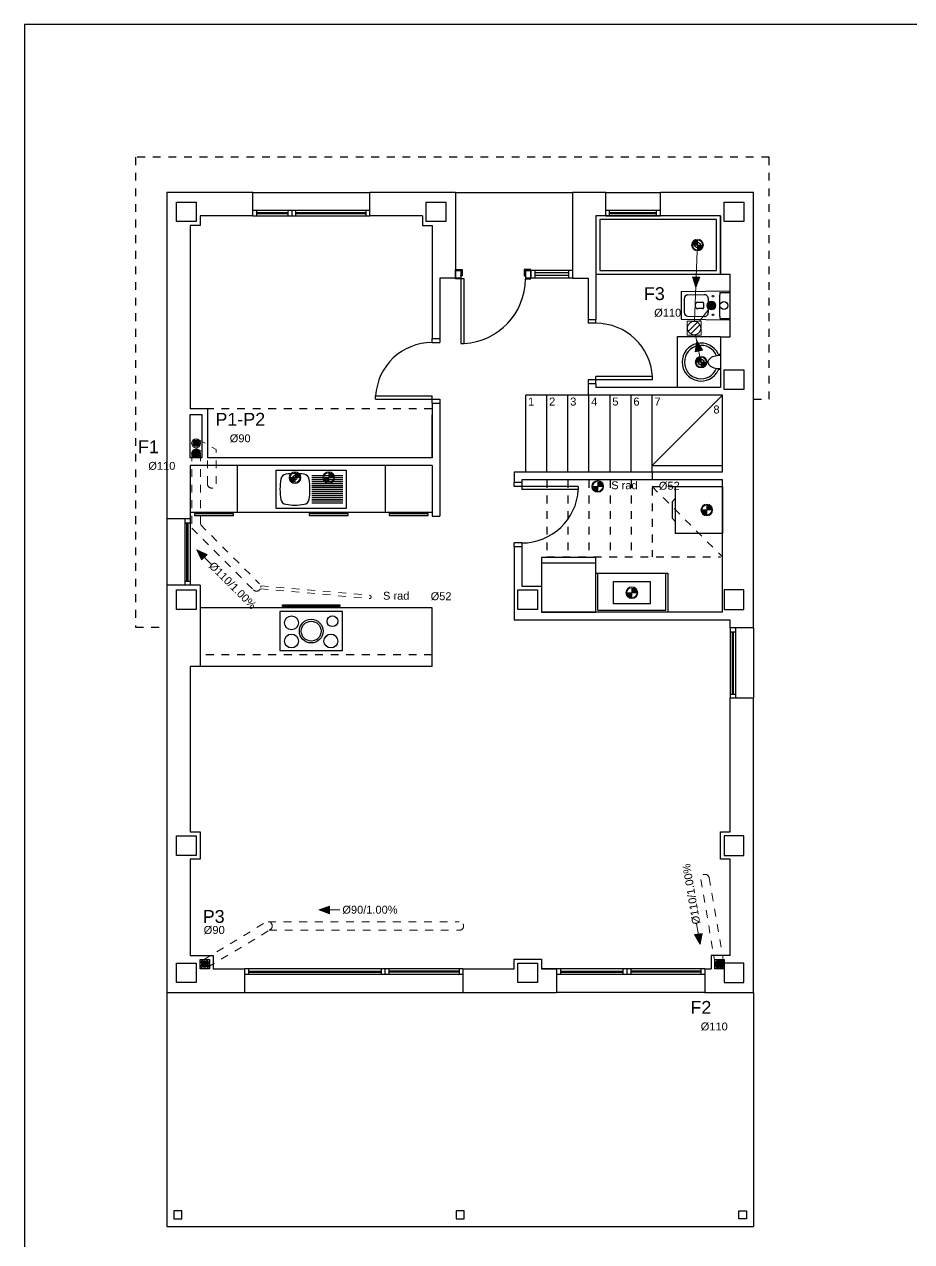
# Model space of a CAD drawing. Header units: millimetres. Extents: x 441156 to 441876, y 4514765 to 4515211.
# Drawn here: x 441294.27 to 441305.64, y 4514954.34 to 4514969.94 of the extents above; entities that cross this region are included whole.
import ezdxf
from ezdxf.enums import TextEntityAlignment as Align

# ---------------------------------------------------------------- set-up
doc = ezdxf.new("R2010")
doc.units = ezdxf.units.MM
for name, pattern in [('CONTINUA', [0]), ('RAYITAS', [0.375, 0.25, -0.125]), ('TRAZO_Y_PUNTO', [1, 0.5, -0.25, 0, -0.25])]:
    doc.linetypes.add(name, pattern=pattern)
doc.layers.add('01_cartela', color=6, linetype='Continuous', plot=False)
for name, color, linetype in [('01_FECALES', 170, 'Continuous'), ('01_mono BAJA', 2, 'Continuous'), ('01_proyección', 4, 'RAYITAS')]:
    doc.layers.add(name, color=color, linetype=linetype)
for name, color, linetype, lineweight in [('INGIN SANEAMIENTO BAJANTE FECALES', 10, 'Continuous', 5), ('INGIN SANEAMIENTO BAJANTE PLUVIALES', 170, 'Continuous', 5), ('INGIN SANEAMIENTO TEXTO ENTERRADO', 7, 'Continuous', 0)]:
    doc.layers.add(name, color=color, linetype=linetype, lineweight=lineweight)
doc.layers.add('INGIN SANEAMIENTO INTERIOR', color=7, linetype='Continuous', lineweight=20, true_color=0x046206)
doc.styles.add('Estilo1', font='swissel.ttf')
doc.styles.add('NIEVES2', font='sanss___.ttf')
doc.linetypes.add('FLE2', pattern='A,1e-05,[1,fle2.shx,S=1,R=0,X=0,Y=0],-1', length=1.00001)

# ---------------------------------------------------------------- blocks, each defined once
blk = doc.blocks.new('BAJANTE FECALES')
at = {"layer": 'INGIN SANEAMIENTO BAJANTE FECALES', "lineweight": 0}
h = blk.add_hatch(dxfattribs=at)
h.set_pattern_fill('GOST_WOOD', color=256, scale=0.005)
h.set_pattern_definition([(90, (0, 0), (0.03, -1.83697019872103e-18), [0.05, -0.01]), (90, (0.01, -0.01), (0.03, -1.83697019872103e-18), [0.03, -0.0075, 0.015, -0.0075]), (90, (0.02, -0.025), (0.03, -1.83697019872103e-18), [0.05, -0.01])])
edge = h.paths.add_edge_path(flags=17)
edge.add_arc((57.04891842296866, 39.96623199138203), 0.06875, 0, 360)
edge = h.paths.add_edge_path()
edge.add_arc((57.04891842296866, 39.96623199138203), 0.09175834584526897, 0, 360)
h = blk.add_hatch(color=256, dxfattribs=at)
h.dxf.hatch_style = 1
edge = h.paths.add_edge_path()
edge.add_arc((57.04891842296866, 39.96623199138203), 0.06875, 0, 360)
for radius in [0.09175834584526897, 0.06875]:
    blk.add_circle((57.04891842296866, 39.96623199138203), radius, dxfattribs=at)
blk = doc.blocks.new('BOTE_SIFONICO')
at = {"layer": 'INGIN SANEAMIENTO INTERIOR', "ltscale": 0.5}
for p, q in [((-0.06170431001964125, -0.03562499999999999), (0.035625, 0.06170431001964125)), ((-0.035625, -0.06170431001964125), (0.06170431001964125, 0.03562499999999999))]:
    blk.add_line(p, q, dxfattribs=at)
blk.add_lwpolyline([(-0.075, -0.075), (0.075, -0.075), (0.075, 0.075), (-0.075, 0.075), (-0.075, -0.075)], close=True, dxfattribs=at)
blk.add_circle((0, 0), 0.07125, dxfattribs=at)
blk = doc.blocks.new('SIFON')
at = {"layer": 'INGIN SANEAMIENTO INTERIOR', "linetype": 'Continuous', "lineweight": 0}
h = blk.add_hatch(color=256, dxfattribs=at)
h.dxf.hatch_style = 1
edge = h.paths.add_edge_path()
edge.add_line((1065.928115835765, 523.9564247994884), (1065.852163166888, 523.9564247994884))
edge.add_arc((1065.928115835765, 523.9564247994884), 0.075952668876198, 180, 270)
edge.add_line((1065.928115835765, 523.8804721306124), (1065.928115835765, 523.9564247994884))
edge = h.paths.add_edge_path()
edge.add_line((1065.928115835765, 524.0323774683645), (1065.928115835765, 523.9564247994884))
edge.add_line((1065.928115835765, 523.9564247994884), (1066.004068504641, 523.9564247994884))
edge.add_arc((1065.928115835765, 523.9564247994884), 0.075952668876198, 0, 90)
for points in [[(1065.928115835765, 524.0323774683645), (1065.928115835765, 523.8804721306124)], [(1065.852163166888, 523.9564247994884), (1066.004068504641, 523.9564247994884)]]:
    blk.add_lwpolyline(points, dxfattribs=at)
for radius in [0.08912163164669522, 0.075952668876117]:
    blk.add_circle((1065.928115835765, 523.9564247994884), radius, dxfattribs=at)
blk = doc.blocks.new('DLECHA SANEAMIENTO INTERIOR')
at = {"layer": 'INGIN SANEAMIENTO INTERIOR', "lineweight": 0}
h = blk.add_hatch(color=256, dxfattribs=at)
h.dxf.hatch_style = 1
h.paths.add_polyline_path([(1048.429354952934, 522.5426308792097), (1048.429354952934, 522.6582326702604), (1048.588406149478, 522.6004317747351)])
blk.add_lwpolyline([(1048.429354952934, 522.5426308792097), (1048.429354952934, 522.6582326702604), (1048.588406149478, 522.6004317747351), (1048.429354952934, 522.5426308792097)], dxfattribs=at)
blk = doc.blocks.new('B PLUVIALES')
at = {"layer": 'INGIN SANEAMIENTO BAJANTE PLUVIALES', "lineweight": 0}
h = blk.add_hatch(color=256, dxfattribs=at)
h.dxf.hatch_style = 1
edge = h.paths.add_edge_path()
edge.add_arc((57.04891842296866, 40.38623314566149), 0.06875, 0, 360)
for radius in [0.09175834584526897, 0.06875]:
    blk.add_circle((57.04891842296866, 40.38623314566149), radius, dxfattribs=at)
blk = doc.blocks.new('A$C05441830')
at = {"layer": '01_mono BAJA', "color": 254, "linetype": 'CONTINUA'}
for p, q in [((0.400336843857076, 13.24967797938734), (0.400336843857076, 9.06717714201659)), ((1.500336843950208, 13.24967797938734), (0.400336843857076, 13.24967797938734)), ((1.500336843833793, 12.94967797957361), (1.500336843892001, 13.2496943930164)), ((1.500336843892001, 13.2496943930164), (3.000336843892001, 13.2496943930164)), ((4.100336843868718, 13.24967797938734), (3.000336843892001, 13.2496943930164)), ((3.000336843892001, 12.94967797957361), (3.000336843892001, 13.24969439208508)), ((4.100336843868718, 13.24967797938734), (4.100336843868718, 12.14967797882855)), ((4.100336843868718, 13.24967797938734), (5.60033684381051, 13.24967797938734)), ((6.025336843973491, 13.24967797938734), (5.600336843868718, 13.24967797938734)), ((5.600336843868718, 13.24967797938734), (5.600336843868718, 12.14967797882855)), ((6.025336843915284, 12.94970886223018), (6.025336843915284, 13.24967797938734)), ((6.025336843915284, 13.24967797938734), (6.725336843868718, 13.24967797938734)), ((7.920336843875702, 13.24967797938734), (6.725336843868718, 13.24967797938734)), ((6.725336843868718, 12.94967798143625), (6.725336843868718, 13.24967797938734)), ((7.920336843992118, 7.669677982106805), (7.920336843875702, 13.24967797938734)), ((0.7753253331175074, 12.94967797864228), (0.7753253331175074, 12.87467798870057)), ((1.500336843950208, 12.94967797957361), (0.8253368873265572, 12.94967797864228)), ((0.8253368873265572, 12.94967797957361, 5.307373365866472e-07), (0.8253368873265572, 12.82467798050493, 5.307373365866472e-07)), ((1.500336843950208, 13.01967367623001, -1.021193249895909e-06), (3.000336843950208, 13.01967367623001, -1.021193249895909e-06)), ((1.500336843950208, 12.94967367593199, -1.021193249895909e-06), (3.000336843950208, 12.94967367593199, -1.021193249895909e-06)), ((1.550336843938567, 13.01967367623001), (1.550336843938567, 12.94967367593199)), ((1.550336843938567, 12.99166858196259), (1.95033684396185, 12.99166858196259, -1.0211932507976e-06)), ((1.550336843938567, 12.97766858153045), (1.95033684396185, 12.97766858153045, -1.0211932507976e-06)), ((1.95033684396185, 13.01967367623001, -1.021193249895909e-06), (1.95033684396185, 12.94967367593199, -1.021193249895909e-06)), ((2.000336843950208, 13.01967367623001, -1.021193249895909e-06), (2.000336843950208, 12.94967367593199, -1.021193249895909e-06)), ((2.050336843938567, 13.01967367623001, -1.021193249895909e-06), (2.050336843938567, 12.94967367593199, -1.021193249895909e-06)), ((2.050336843938567, 12.99166858196259, -1.0211932507976e-06), (2.950336843903642, 12.99166858196259, -1.0211932507976e-06)), ((2.050336843938567, 12.97766858153045, -1.0211932507976e-06), (2.950336843903642, 12.97766858153045, -1.0211932507976e-06)), ((2.950336843903642, 13.01967367623001, -1.021193249895909e-06), (2.950336843903642, 12.94967367593199, -1.021193249895909e-06)), ((3.67533684335649, 12.94967797864228), (3.000336843950208, 12.94967367593199, -1.021193249895909e-06)), ((3.67533684335649, 12.94967797957361, 5.307373365866472e-07), (3.67533684335649, 12.82467797957361, 5.307373365866472e-07)), ((5.900336843915284, 12.94970886223018), (5.900336843915284, 11.62192112486809)), ((6.025336844031699, 12.94967798143625), (5.900336843915284, 12.94967798143625)), ((6.025336844031699, 13.01967798080295), (6.725336844217964, 13.01967798080295)), ((6.025336844031699, 12.94967798143625), (6.725336844217964, 12.94967798143625)), ((6.075336843845434, 12.94965826813132), (6.075336843845434, 13.01965826842934)), ((6.075336843845434, 12.99169491138309), (6.675336843996774, 12.99169491138309)), ((6.075336843845434, 12.97769491095096), (6.675336843996774, 12.97769491095096)), ((6.675336843996774, 12.94967798143625), (6.675336843996774, 13.01967798080295)), ((7.495337028463837, 12.94967797957361), (6.725336843926925, 12.94967797957361)), ((7.495337028405629, 12.94967797864228, 2.753568301871564e-06), (7.495337028463837, 12.19967797957361, 2.753568301871564e-06)), ((0.7753253331175074, 12.87467798870057), (0.7003368438454345, 12.87467798870057)), ((0.7003368438454345, 12.82467797957361), (0.7003368439036421, 10.47468111664057)), ((0.8253368873265572, 12.82467798050493, 5.307373365866472e-07), (0.7003368439036421, 12.82467797957361, 5.307373365866472e-07)), ((3.67533684335649, 12.82467797957361, 5.307373365866472e-07), (3.800336843880359, 12.82467797957361, 5.307373365866472e-07)), ((3.800336843938567, 12.82467797957361), (3.800336843938567, 11.37522540707141)), ((4.170354458328802, 12.17967883776873), (4.170354827016126, 12.14967884030193)), ((4.185365565586835, 12.24968500807881), (4.18536630354356, 12.18967543169856)), ((4.980320087634027, 12.24967802874744), (4.980320825532544, 12.18968520872295)), ((4.995340097695589, 12.17968898359686), (4.995340466382913, 12.14968898613006)), ((5.60033684381051, 12.24970374349505), (5.065348809526768, 12.24969107657671)), ((5.065348809293937, 12.24968984629959), (5.065350039105397, 12.14968984667212)), ((5.115350039035548, 12.24969283305109), (5.115351268905215, 12.14969283342361)), ((5.550337246851996, 12.21684371680021), (5.11535044311313, 12.21683650277555)), ((5.550337668508291, 12.18255800288171), (5.115350864769425, 12.18255078885704)), ((5.550336842832621, 12.24969295877963), (5.550338072644081, 12.14969295822084)), ((7.495337028929498, 12.19967797957361), (7.620336843945552, 12.19967797957361)), ((7.620336843887344, 11.39967797882855), (7.620336843945552, 12.19967797957361)), ((3.900336843857076, 12.14965690113604), (3.900336843857076, 11.37522540707141)), ((4.100336843868718, 12.14965690113604), (3.900336843857076, 12.14965690113604)), ((4.110340465034824, 12.14967810083181), (4.170340465032496, 12.14967883937061)), ((5.60033684381051, 12.14970216620713), (5.065350039047189, 12.14969583321363)), ((5.600336843868718, 12.14967797882855), (5.800336843938567, 12.14967797882855)), ((5.800336843938567, 12.14967797882855), (5.800336843880359, 11.62192112393677)), ((7.030336843861733, 11.88603724073619), (7.030336843861733, 11.71331871766597)), ((7.079530497139785, 11.93603073898703), (7.28953049716074, 11.93925654515624)), ((7.340336843859404, 11.88926304783672), (7.340336843859404, 11.71009291056544)), ((7.493477365525905, 11.96571029257029), (7.620449732406996, 11.96775823365897)), ((7.270336843910627, 11.83967797923833), (7.210336843912955, 11.83967797923833)), ((7.270336843910627, 11.75967797916383), (7.210336843912955, 11.75967797916383)), ((7.280336843861733, 11.82967797946185), (7.280336843861733, 11.76967797894031)), ((5.800336843996774, 11.62192112486809), (5.800336843996774, 11.57192112505436)), ((5.800336843996774, 11.62192112486809), (5.900336843973491, 11.62192112486809)), ((5.900336843973491, 11.57192112505436), (5.800336843996774, 11.57192112505436)), ((5.900336843973491, 11.57192112505436), (5.900336843973491, 11.62192112486809)), ((7.079530497139785, 11.66332521941513), (7.28953049716074, 11.66009941324592)), ((7.493477365525905, 11.63364566583186), (7.620449732406996, 11.63159772474319)), ((6.945337029348593, 11.40074485633522, -2.753568304041954e-06), (7.495337029162329, 11.40074485633522, -2.753568304036946e-06)), ((6.945337028591894, 10.74967797845602), (6.945337029406801, 11.40074485633522)), ((7.495337028463837, 11.39967797975987, 2.753568301871564e-06), (7.495337028463837, 10.74967797845602, 2.753568301871564e-06)), ((7.495337029395159, 11.39967797975987), (7.620336843887344, 11.39967797975987)), ((3.800334601197392, 11.32522540725768), (3.800334601197392, 11.37522540707141)), ((3.800334601430222, 11.37522540707141), (3.900334601406939, 11.37522540707141)), ((3.800334601197392, 11.32522540725768), (3.900334601174109, 11.32522540725768)), ((3.900334601174109, 11.37522540707141), (3.900334601174109, 11.32522540725768)), ((7.338565550220665, 11.05955797992647, 2.753568301871564e-06), (7.338422097440343, 11.08979797922075, 2.753568301871564e-06)), ((7.49295129312668, 11.17136105522513, 2.753568301871564e-06), (7.478477439086419, 11.17062097974122, 2.753568301871564e-06)), ((7.495337028463837, 11.16867940686643, 2.753568301871564e-06), (7.495337028463837, 10.98067655228078, 2.753568301871564e-06)), ((7.49295129312668, 10.97799490392208, 2.753568301871564e-06), (7.478477439086419, 10.978734979406, 2.753568301871564e-06)), ((6.624152202683035, 10.84692112449557), (5.800336843996774, 10.84692112449557)), ((5.800336843996774, 10.84692112449557), (5.800336843996774, 10.79692112468183)), ((5.800336843938567, 10.79692112468183), (5.800336843938567, 10.64967797882855)), ((5.900336843973491, 10.79692112468183), (5.800336843938567, 10.79692112468183)), ((5.900336843973491, 10.79692112468183), (5.900336843973491, 10.88834969606251)), ((6.624152202683035, 10.88834969606251), (5.900336843973491, 10.88834969606251)), ((5.900336843915284, 10.79692112468183), (5.900336843915284, 10.74967797938734)), ((6.624152202683035, 10.84692112449557), (6.624152202683035, 10.88834969606251)), ((3.07651924242964, 10.60022540669888), (3.07651924242964, 10.64165397826582)), ((3.07651924242964, 10.64165397826582), (3.800334601139184, 10.64165397826582)), ((3.800334601139184, 10.55022540688515), (3.800334601139184, 10.64165397826582)), ((5.000336843892001, 9.664677980355918), (5.000336843892001, 10.64967797882855)), ((5.200336843903642, 10.64967797882855), (5.000336843892001, 10.64967797882855)), ((5.800336843938567, 10.64967797882855), (5.075336843903642, 10.64967797882855)), ((5.270336843910627, 9.664677980355918), (5.270336843910627, 10.64967797882855)), ((5.540336843929254, 9.664677980355918), (5.540336843929254, 10.64967797882855)), ((7.520336843910627, 10.64967797882855), (5.800336843938567, 10.64967797882855)), ((5.810336844006088, 9.664677980355918), (5.81033684394788, 10.64967797882855)), ((7.495337028405629, 10.74967797845602), (5.900336843915284, 10.74967797938734)), ((6.080336843908299, 9.664677980355918), (6.080336843908299, 10.64967797882855)), ((6.350336843926925, 9.664677980355918), (6.350336843926925, 10.64967797882855)), ((6.620336844003759, 9.664677980355918), (6.620336843945552, 10.64967797882855)), ((6.620336843945552, 9.749677979387343), (7.520336843910627, 10.64967797882855)), ((7.520336843968835, 9.664677980355918), (7.520336843910627, 10.64967797882855)), ((0.9203368438174948, 10.47467797901481), (0.7003346185665578, 10.47468111664057)), ((0.9203368438174948, 10.47468111664057), (0.9203368438757025, 9.849677979014814)), ((3.07651924242964, 10.60022540669888), (3.900334601115901, 10.60022540669888)), ((3.800334601372015, 10.55022540781647), (3.900334601348732, 10.55022540781647)), ((3.800336843938567, 10.55022540781647), (3.800336843880359, 9.849677979014814)), ((3.900334601115901, 10.60022540669888), (3.900334601115901, 10.55022540688515)), ((3.900336843857076, 10.55022540688515), (3.900336843857076, 9.099677979014814)), ((3.800336843880359, 9.849677979014814), (3.800336843880359, 10.39967797975987)), ((3.800336843880359, 9.849677979014814), (0.9203368438174948, 9.849677979014814)), ((3.800334618543275, 9.849677979014814), (0.9203368438757025, 9.849677979014814)), ((3.800336843880359, 9.749677979387343), (0.7003346185665578, 9.74967797845602)), ((0.7003346186247654, 9.74967797845602), (0.7003346186829731, 9.06717714201659)), ((1.300334619067144, 9.749677980318666), (1.300334619125351, 9.149677979759872)), ((1.800335731182713, 9.200118783861399), (1.800335731182713, 9.690118784084916)), ((1.800335731182713, 9.690118784084916), (2.700335731147788, 9.690118784084916)), ((2.700335731147788, 9.690118784084916), (2.700335731147788, 9.200118783861399)), ((3.200336843321566, 9.749677980318666), (3.200336843263358, 9.149677979759872)), ((3.800336843880359, 9.749677979387343), (3.800336843880359, 9.099677979014814)), ((6.620336844003759, 9.749677979387343), (7.520336843968835, 9.749677979387343)), ((2.25933573115617, 9.620118783786893), (2.655335731164087, 9.620118783786893)), ((2.25933573115617, 9.595118784345686), (2.655335731164087, 9.595118784345686)), ((2.25933573115617, 9.570118783973157), (2.655335731164087, 9.570118783973157)), ((2.25933573115617, 9.545118784531951), (2.655335731164087, 9.545118784531951)), ((2.25933573115617, 9.520118784159422), (2.655335731164087, 9.520118784159422)), ((7.520336843968835, 9.664677980355918), (4.850336843926925, 9.664677980355918)), ((4.850336843926925, 9.664677980355918), (4.850336843926925, 9.532133172266185)), ((4.850336843926925, 9.48213317245245), (4.850336843926925, 9.532133172266185)), ((4.950336843903642, 9.532133172266185), (4.850336843926925, 9.532133172266185)), ((7.520336843968835, 9.564677979797125), (4.950336843903642, 9.564677979797125)), ((4.950336843903642, 9.564677979797125), (4.950336843903642, 9.532133172266185)), ((4.950336843903642, 9.532133172266185), (4.950336843903642, 9.44070460088551)), ((7.520336843910627, 7.869677980430424), (7.520336843852419, 9.564677978865802)), ((2.25933573115617, 9.495118783786893), (2.655335731164087, 9.495118783786893)), ((2.25933573115617, 9.470118784345686), (2.655335731164087, 9.470118784345686)), ((2.25933573115617, 9.445118783973157), (2.655335731164087, 9.445118783973157)), ((2.25933573115617, 9.420118784531951), (2.655335731164087, 9.420118784531951)), ((2.25933573115617, 9.395118784159422), (2.655335731164087, 9.395118784159422)), ((2.25933573115617, 9.370118783786893), (2.655335731164087, 9.370118783786893)), ((5.674152202613186, 9.48213317245245), (4.850336843926925, 9.48213317245245)), ((5.674152202613186, 9.44070460088551), (4.950336843903642, 9.44070460088551)), ((5.674152202613186, 9.48213317245245), (5.674152202613186, 9.44070460088551)), ((2.25933573115617, 9.345118784345686), (2.655335731164087, 9.345118784345686)), ((2.25933573115617, 9.320118783973157), (2.655335731164087, 9.320118783973157)), ((2.25933573115617, 9.295118784531951), (2.655335731164087, 9.295118784531951)), ((2.25933573115617, 9.270118784159422), (2.655335731164087, 9.270118784159422)), ((0.7003346186247654, 9.06717714201659, 5.307373365237567e-07), (0.4003368439152837, 9.06717714201659, 5.307373365237567e-07)), ((0.400336843857076, 9.06717714201659), (0.400336843857076, 8.217177142389119)), ((0.6303346183267422, 9.06717714201659), (0.6303529397700913, 8.217177142389119)), ((3.800336843880359, 9.149677979759872), (0.7003346186829731, 9.149677979759872)), ((0.7003346186247654, 9.06717714201659), (0.7003529400681145, 8.217177142389119)), ((2.700335731147788, 9.200118783861399), (1.800335731182713, 9.200118783861399)), ((3.800336843880359, 9.099677979014814), (3.900336843857076, 9.099677979014814)), ((0.6303360153688118, 9.01718032732606), (0.7003360147355124, 9.01718032732606)), ((0.6583203735644929, 8.267173957079649), (0.6583529449999332, 9.01718032732606)), ((0.6723203739966266, 8.267173957079649), (0.6723529454320669, 9.01718032732606)), ((4.850336843926925, 8.70713317207992), (4.850336843926925, 8.757133171893656)), ((4.950336843903642, 8.757133171893656), (4.850336843926925, 8.757133171893656)), ((4.950336843903642, 8.757133171893656), (4.950336843903642, 8.70713317207992)), ((4.850336843926925, 8.70713317207992), (4.850336843926925, 7.769677980802953)), ((4.950336843903642, 8.70713317207992), (4.850336843926925, 8.70713317207992)), ((4.950336843903642, 8.70713317207992), (4.950336843903642, 8.204677142202854)), ((5.900336842169054, 8.499676328152418), (5.200336842914112, 8.499676328152418)), ((0.6303034439333715, 8.267173957079649), (0.7003034433000721, 8.267173957079649)), ((5.925175329088233, 7.894677979871631), (5.925175329088233, 8.369677979499102)), ((6.795336862793192, 7.894677980802953), (6.7953368628514, 8.369677980430424)), ((0.4003368437988684, 8.217177142389119), (0.400336843857076, 2.999677979387343)), ((0.8253368439036421, 8.217177142389119, 5.307373365237567e-07), (0.400336843857076, 8.217177142389119, 5.307373365237567e-07)), ((0.8253368439036421, 8.217177142389119, 5.307373365237567e-07), (0.8253368438454345, 7.174677141942084, 5.307373365237567e-07)), ((4.950336843903642, 8.204677142202854), (5.200336843903642, 8.204677142202854)), ((5.200336843903642, 8.204677142202854), (5.200336843903642, 7.869677980430424)), ((3.800336843880359, 7.924677141942084), (0.8253368439036421, 7.924677141942084)), ((3.800336843880359, 7.174677141942084), (3.800336843880359, 7.924677141942084)), ((7.520336843910627, 7.869677980430424), (5.200336843903642, 7.869677980430424)), ((5.925175329088233, 7.894677979871631), (6.795336862793192, 7.894677980802953)), ((7.620336843945552, 7.769677980802953), (4.850336843926925, 7.769677980802953)), ((7.920336843759287, 7.669677981175482, -2.222830971732036e-06), (7.620318525878247, 7.669677981175482, -2.222830971732036e-06)), ((7.620318525878247, 7.669677981175482, -2.222830971732036e-06), (7.620318525878247, 6.769677980802953, -2.222830971732036e-06)), ((7.620336844003759, 7.669677981175482), (7.620336843945552, 7.769677979871631)), ((7.69031852617627, 7.669677981175482, -2.222830971732036e-06), (7.69031852617627, 6.769677980802953, -2.222830971732036e-06)), ((7.920336843759287, 7.669677981175482, -2.222830971732036e-06), (7.920336843759287, 6.769677980802953, -2.222830971732036e-06)), ((7.620317887340207, 7.619682592339814, -2.222830971732036e-06), (7.6903178866487, 7.619681166484952, -2.222830971732036e-06)), ((7.648314459307585, 6.819675650447607, -2.222830972633726e-06), (7.648334816971328, 7.619682021439075, -2.222830972633727e-06)), ((7.662314459739719, 6.819675365462899, -2.222830972633726e-06), (7.662334817345254, 7.619681736454368, -2.222830972633727e-06)), ((0.7003368438454345, 7.174677142873406), (0.7003368438454345, 5.054677980020642)), ((0.8253368439036421, 7.174677141942084), (0.7003368438454345, 7.174677141942084)), ((3.800336843880359, 7.174677141942084), (0.8253368438454345, 7.174677141942084)), ((7.620297529676463, 6.819676220417023, -2.222830971732035e-06), (7.690297529043164, 6.819674795493484, -2.222830971732035e-06)), ((7.92033684393391, 6.769677980802953, -2.222830971732036e-06), (7.620318525878247, 6.769677980802953, -2.222830971732036e-06)), ((7.620336843770929, 5.054677980951965), (7.620336843770929, 6.769677982665598, -2.222830973508394e-06)), ((7.92033684393391, 2.999677979387343), (7.92033684393391, 6.769677980802953)), ((7.495337071944959, 4.704677981324494, -2.158720566690815e-05), (7.495337071944959, 5.054677981883287, -2.158720566690815e-05)), ((7.495337071944959, 5.054677981883287, -2.158720566690815e-05), (7.620337208441924, 5.054677981883287, -2.158720566690815e-05)), ((0.7003368438454345, 4.704677980393171), (0.7003368438454345, 3.469677979126573)), ((7.620337208441924, 4.704677981324494, -2.158720566690815e-05), (7.495337071944959, 4.704677981324494, -2.158720566690815e-05)), ((7.620336843770929, 3.46967797819525), (7.620336843770929, 4.704677981324494)), ((0.7003368439618498, 3.469677979126573), (0.995306282187812, 3.469677979126573)), ((0.995306282187812, 3.469677979126573), (0.9953062822460197, 3.299677979201078)), ((7.620336843887344, 3.469677979126573), (7.375336707453243, 3.469677979126573)), ((7.375336707453243, 3.469677979126573), (7.375336707627866, 3.299677980132401, 1.070104252505718e-07)), ((0.9953062822460197, 3.299677979201078), (1.39549861557316, 3.299677979201078)), ((1.395498615514953, 3.299677981995046), (1.395498615514953, 2.999677982181311)), ((4.195498615677934, 3.299598849378526, 1.438546984373727e-06), (1.395498615398537, 3.299644652754068)), ((1.445498615445103, 3.299681796692312), (1.445498615445103, 3.229681796394289)), ((3.145501801220234, 3.299638414755464, 1.438546978156478e-06), (3.145501801220234, 3.229638415388763, 1.438546978156478e-06)), ((3.195498615794349, 3.299638414755464, 1.438546978156478e-06), (3.195498615794349, 3.229638415388763, 1.438546978156478e-06)), ((3.245498615782708, 3.299638414755464, 1.438546978156478e-06), (3.245498615782708, 3.229638415388763, 1.438546978156478e-06)), ((4.145128550881054, 3.299681796692312, 1.438546980692533e-06), (4.145128550881054, 3.229681796394289, 1.438546980692533e-06)), ((4.195498615852557, 3.299598848447204, 3.129462420328761e-06), (4.850336405856069, 3.299598849378526, 1.734793290241672e-06)), ((4.195498615736142, 3.299598849378526, 1.438546981012136e-06), (4.195498615852557, 2.999677982181311, 1.438546981012136e-06)), ((5.395498177735135, 3.299677981995046, 1.438546977712389e-06), (5.200336405832786, 3.299677981995046, 1.734793290241672e-06)), ((5.20033684396185, 3.299677979201078), (5.395498615747783, 3.299677978269756)), ((7.295498615771066, 3.299641339108348, 1.438546977268299e-06), (5.395498615747783, 3.299677981995046, 1.438546977268299e-06)), ((5.395498615747783, 3.299677982926369, 1.438546977268299e-06), (5.395498615747783, 2.999711310490966, 1.438546977268299e-06)), ((5.445498177781701, 3.299677981995046, 1.438546977712389e-06), (5.445498177781701, 3.229677981697023, 1.438546977712389e-06)), ((6.245501801196951, 3.299673672765493, 1.438546977268299e-06), (6.245501801196951, 3.229673673398793, 1.438546977268299e-06)), ((6.295498615771066, 3.299673672765493, 1.438546977268299e-06), (6.295498615771066, 3.229673673398793, 1.438546977268299e-06)), ((6.345498615759425, 3.299673672765493, 1.438546977268299e-06), (6.345498615759425, 3.229673673398793, 1.438546977268299e-06)), ((7.2454986157245, 3.299714107066393, 1.438546977268299e-06), (7.2454986157245, 3.22971410676837, 1.438546977268299e-06)), ((7.295498615771066, 3.299711311236024, 1.438546977268299e-06), (7.295498615712859, 2.999677982181311, 1.438546977268299e-06)), ((7.295498615712859, 3.299677979201078), (7.375336707627866, 3.299677980132401)), ((4.195498615677934, 3.229677981697023, 1.438546984373727e-06), (1.395498615398537, 3.229632178321481)), ((1.445498615445103, 3.27164438937325, 1.43854698723803e-06), (3.145498615805991, 3.27164438739419, 1.438546977254787e-06)), ((1.445498615445103, 3.257644388941117, 1.43854698723803e-06), (3.145498615805991, 3.257644386962056, 1.438546977254787e-06)), ((4.145128550881054, 3.27164438739419, 1.438546979790843e-06), (3.245498615782708, 3.27164438739419, 1.438546977254787e-06)), ((4.145128550881054, 3.257644386962056, 1.438546979790843e-06), (3.245498615782708, 3.257644386962056, 1.438546977254787e-06)), ((7.295498615771066, 3.229702149517834, 1.438546977268299e-06), (5.395498615747783, 3.229665506631136, 1.438546977268299e-06)), ((5.445498177781701, 3.271640573628247, 1.438546976810698e-06), (6.245501801196951, 3.27167964540422, 1.438546976366609e-06)), ((5.445498177781701, 3.257640573196113, 1.438546976810698e-06), (6.245501801196951, 3.257679644972086, 1.438546976366609e-06)), ((7.2454986157245, 3.271676698699594, 1.438546976366609e-06), (6.345495430345181, 3.27167964540422, 1.438546976366609e-06)), ((7.2454986157245, 3.25767669826746, 1.438546976366609e-06), (6.345495430345181, 3.257679644972086, 1.438546976366609e-06)), ((0.400336843857076, 2.999677979387343), (1.395498615514953, 2.999677979387343)), ((0.4003517775563523, 2.99967797845602), (0.4003517775563523, -0.0003220196813344955)), ((1.395498615398537, 2.999677982181311), (4.195498615677934, 2.999677982181311, 1.438546984373727e-06)), ((4.195498615736142, 2.999677982181311, 3.092413362332912e-06), (5.395498615747783, 2.999677982181311, 1.438546977268299e-06)), ((7.295498615771066, 2.999677982181311, 1.438546977268299e-06), (5.395498615747783, 2.999677982181311, 1.438546977268299e-06)), ((7.295498615654651, 2.999677979387343), (7.92033684393391, 2.999677979387343)), ((7.92033684393391, 2.999677979387343), (7.92033684393391, -0.0003220206126570702)), ((0.4003517775563523, -0.0003220196813344955, 1.150850689770143e-06), (7.92033684393391, -0.0003220206126570702))]:
    blk.add_line(p, q, dxfattribs=at)
for points in [[(0.775336843857076, 12.87467797938734), (0.525336843857076, 12.87467797938734), (0.525336843857076, 13.12467797938734), (0.775336843857076, 13.12467797938734), (0.775336843857076, 12.87467797938734)], [(3.975336843344849, 12.87467797938734), (3.725336843344849, 12.87467797938734), (3.725336843344849, 13.12467797938734), (3.975336843344849, 13.12467797938734), (3.975336843344849, 12.87467797938734)], [(7.545337028452195, 13.12467797938734), (7.795337028452195, 13.12467797938734), (7.795337028452195, 12.87467797938734), (7.545337028452195, 12.87467797938734), (7.545337028452195, 13.12467797938734)], [(7.495337064785417, 12.19965500105172), (7.495337028463837, 12.94967797957361), (5.900336843915284, 12.94970886223018), (5.900336843915284, 12.19968588277698)], [(7.445337062177714, 12.24965500086546), (7.445337031444069, 12.89967797975987), (5.950336843729019, 12.89970886241645), (5.950336843729019, 12.24968588259071)], [(4.185365442710463, 12.25966825149953), (4.185365565586835, 12.24968500807881), (4.10033684381051, 12.24968396220356), (4.100336720934138, 12.25966720562428)], [(4.170340465032496, 12.14967883937061), (4.100338073447347, 12.14967797789723), (4.10033684381051, 12.24968396220356), (4.170339235337451, 12.24968482367694)], [(4.185356728616171, 12.18967543262988), (4.185356851608958, 12.1796790221706), (4.170354458328802, 12.17967883776873), (4.170354335277807, 12.18967524822801)], [(4.980319964699447, 12.25967802852392), (4.980320087517612, 12.24969478417188), (5.06534880946856, 12.24969583004713), (5.065348686592188, 12.25967907439917)], [(4.980337581422646, 12.18968520965427), (4.980337704415433, 12.17968879919499), (4.995340097695589, 12.17968898359686), (4.995339974761009, 12.18968539405614)], [(4.170347646111622, 12.14967883937061), (4.17034776910441, 12.13969559501857), (4.100345377170015, 12.13969473354518), (4.100345254177228, 12.14967797882855)], [(4.17034776910441, 12.1396788386628), (4.17035791586386, 11.31467883754522), (4.210181978414766, 11.31467932742089), (4.210171831655316, 12.13967932853848)], [(4.995347647520248, 12.14968898519874), (4.995347770513035, 12.13970574084669), (5.065350162098184, 12.13970660138875), (5.065350039105397, 12.14968984667212)], [(7.545336659241002, 10.97467797901481), (7.795336659241002, 10.97467797901481), (7.795336659241002, 10.72467797901481), (7.545336659241002, 10.72467797901481), (7.545336659241002, 10.97467797901481)], [(0.7003368438454345, 10.40468111634254), (0.8503368438687176, 10.40468111634254), (0.8503368438687176, 9.849677979014814), (0.7003368438454345, 9.849677979014814)], [(2.224714948853943, 9.129688966087997), (2.224714948853943, 9.10968469362706), (2.724708948342595, 9.10968469362706), (2.724708948342595, 9.129688966087997)], [(3.250339843798429, 9.129688966087997), (3.250339843798429, 9.10968469362706), (3.750333843287081, 9.10968469362706), (3.750333843287081, 9.129688966087997)], [(5.200336842914112, 8.569676327519119), (5.200336843845434, 7.869676327332854), (5.900336843100376, 7.869676328264177), (5.900336842169054, 8.569676328450441)], [(5.900175329123158, 8.369677979499102), (6.820337691053282, 8.369677980430424), (6.820337691053282, 7.869677980430424), (5.900175329123158, 7.869677980430424)], [(0.7753368439152837, 7.904677141457796), (0.5253368439152837, 7.904677141457796), (0.5253368439152837, 8.154677141457796), (0.7753368439152837, 8.154677141457796), (0.7753368439152837, 7.904677141457796)], [(5.150336843857076, 7.904677142389119), (4.900336843857076, 7.904677142389119), (4.900336843857076, 8.154677142389119), (5.150336843857076, 8.154677142389119), (5.150336843857076, 7.904677142389119)], [(7.545336659241002, 7.904677981510758), (7.795336659241002, 7.904677981510758), (7.795336659241002, 8.154677981510758), (7.545336659241002, 8.154677981510758), (7.545336659241002, 7.904677981510758)], [(2.617695444438141, 7.94462760630995), (1.882845237094443, 7.94462760630995), (1.882845237094443, 7.964578070677817), (2.617695444438141, 7.964578070677817)], [(1.850335732335225, 7.377402495592833), (2.6503357301699, 7.377461073920131), (2.650299118948169, 7.877461072057486), (1.850299121113494, 7.877402493730187)], [(0.775336843857076, 4.754677980206907), (0.525336843857076, 4.754677980206907), (0.525336843857076, 5.004677980206907), (0.775336843857076, 5.004677980206907), (0.775336843857076, 4.754677980206907)], [(7.545337028452195, 4.754677980206907), (7.795337028452195, 4.754677980206907), (7.795337028452195, 5.004677980206907), (7.545337028452195, 5.004677980206907), (7.545337028452195, 4.754677980206907)], [(0.775336843857076, 3.124677979387343), (0.525336843857076, 3.124677979387343), (0.525336843857076, 3.374677979387343), (0.775336843857076, 3.374677979387343), (0.775336843857076, 3.124677979387343)], [(0.8253062822041102, 3.419677979312837), (0.9453062821994536, 3.419677979312837), (0.9453062821994536, 3.299677979201078), (0.8253062822041102, 3.299677979201078)], [(5.150336843915284, 3.124677982181311), (4.900336843915284, 3.124677982181311), (4.900336843915284, 3.374677982181311), (5.150336843915284, 3.374677982181311), (5.150336843915284, 3.124677982181311)], [(7.425336707441602, 3.419677979312837), (7.545336707436945, 3.419677979312837), (7.545336707436945, 3.299677979201078), (7.425336707441602, 3.299677979201078)], [(7.545337028452195, 3.124677979387343), (7.795337028452195, 3.124677979387343), (7.795337028452195, 3.374677979387343), (7.545337028452195, 3.374677979387343), (7.545337028452195, 3.124677979387343)], [(7.730336822394747, 0.1996779795736074), (7.830336822953541, 0.1996779795736074), (7.830336822953541, 0.0996779790148139), (7.730336822394747, 0.0996779790148139)]]:
    blk.add_lwpolyline(points, close=True, dxfattribs=at)
for points in [[(4.995346417883411, 12.24969496950507), (4.995347647520248, 12.14968898519874)], [(5.065350039105397, 12.14968984667212), (5.06534880946856, 12.24969583004713)], [(4.850336843926925, 3.299598849378526), (4.850336843926925, 3.424677981995046), (5.200336843903642, 3.424677981995046), (5.20033684396185, 3.299677981995046)]]:
    blk.add_lwpolyline(points, dxfattribs=at)
at = {"layer": '01_mono BAJA', "color": 254, "linetype": 'CONTINUA', "flags": 128}
blk.add_lwpolyline([(7.620336843887344, 11.98067797906697, 0.4142135623731034), (7.616336843871977, 11.9846779787913), (7.615336843882687, 11.9846779787913), (6.994637111551128, 11.97466669324785, 0.4363960603840437), (6.990336843882687, 11.97067797929049), (6.990336843882687, 11.62867797911167, 0.4363960603840437), (6.994637111551128, 11.6246892651543), (7.615336843882687, 11.61467797961086), (7.616336843871977, 11.61467797961086, 0.4142135623730953), (7.620336843887344, 11.61867797933519)], format="xyb", close=True, dxfattribs=at)
at = {"layer": '01_mono BAJA', "color": 254, "linetype": 'CONTINUA'}
for points, elevation in [([(6.920336474431679, 9.479677978903055), (7.520336474408396, 9.479677978903055), (7.520336474408396, 8.879677979275584), (6.920336474431679, 8.879677979275584)], -1.193164606529155e-06), ([(0.7530024414299987, 9.129673707298934), (0.7530024414299987, 9.109669434837997), (1.25299644091865, 9.109669434837997), (1.25299644091865, 9.129673707298934)], -1.009290861065e-10), ([(6.124116672959644, 8.262793118134141), (6.596397034474649, 8.262793118134141), (6.596397034474649, 7.976566144265234), (6.124116672959644, 7.976566144265234)], -2.452279563924261e-07), ([(0.590355706284754, 0.1996779814362526), (0.4903557057841681, 0.1996779814362526), (0.4903557057841681, 0.09967798087745905), (0.590355706284754, 0.09967798087745905)], 1.140445992750146e-06), ([(4.210344311199151, 0.1996779814362526), (4.110344310698565, 0.1996779814362526), (4.110344310698565, 0.09967798087745905), (4.210344311199151, 0.09967798087745905)], 5.754253458167824e-07)]:
    blk.add_lwpolyline(points, close=True, dxfattribs=dict(at, elevation=elevation))
for points, elevation in [([(6.920336395676713, 9.02967797871679), (6.880336395697668, 9.069677978754044), (6.880336395755876, 9.289677978493273), (6.920336395793129, 9.329677978530526)], -1.193164606529155e-06), ([(0.7003215760923922, 5.054677980020642), (0.8253368438454345, 5.054677980020642), (0.8253368438454345, 4.704677980393171), (0.7003368439618498, 4.704677980393171)], 5.307373365866472e-07)]:
    blk.add_lwpolyline(points, dxfattribs=dict(at, elevation=elevation))
for centre, radius in [((7.201694917341229, 12.574666489847), 0.035), ((7.400336843915284, 11.91967797931284), 0.01), ((7.540336843871046, 11.79967797920108), 0.051), ((7.400336843915284, 11.67987797874957), 0.01), ((7.247837028466165, 11.07467797957361, 2.753568301871564e-06), 0.03600000000000007), ((2.042335731151979, 9.594495215453207), 0.0275), ((1.997532245062757, 7.734465964138508), 0.08904847114415482), ((2.522868318483233, 7.754287268035114), 0.06926563296337918), ((2.250317425641697, 7.627431783825159), 0.1518055620857002), ((2.250317425641697, 7.627431783825159), 0.1268055620857002), ((1.997549370920751, 7.500577747821808), 0.08904847114415482), ((2.503104054776486, 7.500614766031504), 0.08904847114415482)]:
    blk.add_circle(centre, radius, dxfattribs=at)
for centre, radius, start, end in [((4.168559589190409, 12.14041946921498), 0.8267884893585035, 272.8856179366377, 359.9505391789831), ((7.080336843908299, 11.88603724073619), 0.05, 90.92404535309542, 180), ((7.290336843871046, 11.88926304783672), 0.05, 0, 90.92404535309542), ((10.46455632604193, 11.79967797920108), 2.982219482130089, 176.9359311850055, 183.0640688149945), ((7.493590254103765, 11.9587112031877), 0.007, 90.92404535309542, 176.9359311850055), ((7.080336843908299, 11.71331871766597), 0.05, 180, 269.0759546469046), ((7.210336843912955, 11.79967797920108), 0.04, 90, 270), ((7.270336843910627, 11.82967797946185), 0.01, 0, 90), ((7.270336843910627, 11.76967797894031), 0.01, 270, 0), ((7.290336843871046, 11.71009291056544), 0.05, 269.0759546469046, 0), ((5.900336843973491, 10.84692112449557), 0.725, 3.275828978173084, 90), ((7.493590254103765, 11.64064475521445), 0.007, 183.0640688149945, 269.0759546469046), ((3.800334601139184, 10.60022540669888), 0.725, 89.99999999666495, 176.7241710218269), ((7.247837028466165, 11.07467797957361, 2.753568301871564e-06), 0.2430000000000002, 24.87490902884337, 335.1250909711566), ((7.247837028466165, 11.07467797957361, 2.753568301871564e-06), 0.2133000000000005, 22.06562067073062, 338.0563918815117), ((7.385924071888439, 11.07490297965705, 2.753568301871564e-06), 0.04978251303331883, 135.6955673705744, 162.590353411746), ((7.452985577750951, 11.00945026706904, 2.753568301871564e-06), 0.1434911203477202, 106.816453023825, 135.6955673705744), ((7.49232752219541, 10.8792785666883, 2.753568301871564e-06), 0.2794781058962322, 89.38300948754855, 106.816453023825), ((7.479322918574326, 11.18339751381427, 2.753568301871564e-06), 0.01280447843246638, 210.5290868490298, 266.2140060708611), ((7.492637028452009, 11.16867940686643, 2.753568301871564e-06), 0.002700000000000028, 0, 83.3159463799825), ((7.385924071888439, 11.07490297965705, 2.753568301871564e-06), 0.04978251303331398, 197.9532428622956, 224.3044326294256), ((7.452985577750951, 11.14035569131374, 2.753568301871564e-06), 0.1434911203476843, 224.3044326294256, 253.183546976175), ((7.49232752219541, 11.27052739262581, 2.753568301871564e-06), 0.2794781058963293, 253.183546976175, 270.6169905124514), ((7.479322918574326, 10.96595844533294, 2.753568301871564e-06), 0.01280447843246638, 93.78599392913885, 149.4709131509702), ((7.492637028452009, 10.98067655228078, 2.753568301871564e-06), 0.002700000000000032, 276.6840536200175, 0), ((2.600335731171072, 9.445118783973157), 0.75, 169.8852224831137, 190.1147775168863), ((1.935826636967249, 9.563662716187537), 0.07500000000000001, 99.07871569488115, 169.8852224831137), ((2.042335731151979, 8.897118784487247), 0.75, 80.92128430511885, 99.07871569488115), ((2.14884482533671, 9.563662716187537), 0.07500000000000001, 10.1147775168863, 80.92128430511885), ((1.484335731132887, 9.445118783973157), 0.75, 349.8852224831138, 10.1147775168863), ((4.950336843903642, 9.48213317245245), 0.725, 270, 356.7241710218269), ((1.935826636967249, 9.3265748526901), 0.07500000000000001, 190.1147775168863, 260.9212843051188), ((2.042335731151979, 9.99311878439039), 0.75, 260.9212843051188, 279.0787156948812), ((2.14884482533671, 9.3265748526901), 0.07500000000000001, 279.0787156948812, 349.8852224831138)]:
    blk.add_arc(centre, radius, start, end, dxfattribs=at)
at = {"layer": '01_proyección', "color": 120, "ltscale": 0.25}
for p, q in [((3.800334618543275, 10.47467797901481), (0.9203368438174948, 10.47467797901481)), ((5.270336843910627, 9.564677978865802), (5.270336843910627, 8.579677979461849)), ((5.540336843871046, 9.564677978865802), (5.540336843871046, 8.579677979461849)), ((5.810336843889672, 9.564677978865802), (5.810336843889672, 8.579677979461849)), ((6.080336843850091, 9.564677978865802), (6.080336843908299, 8.579677979461849)), ((6.350336843926925, 9.564677978865802), (6.350336843926925, 8.579677979461849)), ((6.620336843945552, 9.664677979424596), (6.620336843887344, 8.579677979461849)), ((6.620336843829136, 9.479677978903055), (7.520336843910627, 9.479677978903055)), ((6.620336843887344, 9.479677978903055), (7.520336843910627, 8.579677979461849)), ((5.270336843910627, 8.579677979461849), (7.495336702733766, 8.579677979461849)), ((3.800336843880359, 7.324677142314613), (0.8253368438454345, 7.324677142314613))]:
    blk.add_line(p, q, dxfattribs=at)
at = {"layer": '01_proyección', "color": 120, "ltscale": 0.25, "elevation": -1.30406075497055e-06}
blk.add_lwpolyline([(7.92033684393391, 10.59967769961804), (8.120336843887344, 10.59967769961804), (8.120336843887344, 13.69972643163055), (0.0003368438337929547, 13.69972643163055), (0.0003368438337929547, 7.679677978157997), (0.4003368437988684, 7.679677978157997)], dxfattribs=at)
at = {"layer": '01_mono BAJA', "color": 254, "linetype": 'CONTINUA', "style": 'NIEVES2'}
for s, p in [('1', (5.069239207543433, 10.5174969797954)), ('2', (5.339239207620267, 10.5174969797954)), ('3', (5.609239207638893, 10.5174969797954)), ('4', (5.879239207599312, 10.5174969797954)), ('5', (6.149239207617939, 10.5174969797954)), ('6', (6.419239207636565, 10.5174969797954)), ('7', (6.689239207655191, 10.5174969797954)), ('8', (7.44522016873816, 10.41609044838697))]:
    blk.add_text(s, height=0.1025611646689943, dxfattribs=at).set_placement(p, align=Align.CENTER)

msp = doc.modelspace()

# ---------------------------------------------------------------- hatches: boundary and pattern name
at = {"layer": 'INGIN SANEAMIENTO TEXTO ENTERRADO'}
h = msp.add_hatch(color=256, dxfattribs=at)
h.dxf.hatch_style = 1
h.paths.add_polyline_path([(441296.5432099074, 4514963.074374938), (441296.6123347671, 4514963.143499796), (441296.4826666173, 4514963.204043087)])
h = msp.add_hatch(color=256, dxfattribs=at)
h.dxf.hatch_style = 1
h.paths.add_polyline_path([(441298.1810843407, 4514958.541572127), (441298.1810843404, 4514958.63932944), (441298.0465845417, 4514958.590450782)])
h = msp.add_hatch(color=256, dxfattribs=at)
h.dxf.hatch_style = 1
h.paths.add_polyline_path([(441302.9569003475, 4514958.289736735), (441302.8605354849, 4514958.273295764), (441302.9313382936, 4514958.148932258)])

# ---------------------------------------------------------------- linework, layer by layer
at = {"layer": '01_cartela', "color": 3}
msp.add_lwpolyline([(441294.2710934179, 4514969.93626665), (441294.2710934179, 4514948.401242637), (441324.9090814781, 4514948.401242637), (441324.9090814781, 4514969.93626665)], close=True, dxfattribs=at)
at = {"layer": 'INGIN SANEAMIENTO BAJANTE PLUVIALES', "linetype": 'TRAZO_Y_PUNTO', "lineweight": 0, "ltscale": 0.1}
for p, q in [((441296.4995017168, 4514964.617211991, 5.197945425673169e-06), (441296.7278725525, 4514964.490922071, 3.708802935144668e-06)), ((441296.4462688051, 4514964.52095059, 5.197945425673169e-06), (441296.6178725524, 4514964.426053081, 4.078965277589799e-06)), ((441296.7278725525, 4514964.049081293, 3.893884105987677e-06), (441296.7278725525, 4514964.490922071, 3.893884105987677e-06)), ((441296.6178725525, 4514964.049081293, 3.893884105987677e-06), (441296.6178725525, 4514964.426053081, 3.893884105987677e-06)), ((441296.5676916462, 4514957.948921587, 5.176522848942211e-06), (441297.3656451402, 4514958.430875344, 3.893884105821144e-06)), ((441297.3949345459, 4514958.43878962, 6.123545343640189e-06), (441299.8464883016, 4514958.438796211, -1.304060757635086e-06)), ((441296.6245619935, 4514957.854763403, 5.176522846135302e-06), (441297.4225154858, 4514958.336717159, 3.893884105821144e-06)), ((441297.4091551052, 4514958.328647659, 5.728682196850185e-06), (441299.8640562868, 4514958.331654823, 5.728682197453255e-06))]:
    msp.add_line(p, q, dxfattribs=at)
at = {"layer": 'INGIN SANEAMIENTO BAJANTE PLUVIALES', "color": 10, "linetype": 'TRAZO_Y_PUNTO', "lineweight": 0, "ltscale": 0.1}
for p, q in [((441296.4178303473, 4514964.438349376, 4.66720752437158e-06), (441296.4178303473, 4514963.481011392, 4.66720752437158e-06)), ((441296.5278303472, 4514964.438349376, 4.66720752437158e-06), (441296.5278303472, 4514963.526574883, 4.66720752437158e-06)), ((441296.5278303472, 4514963.526574883, 2.739995485778746e-06), (441297.2867212198, 4514962.767684009, 2.739995485778746e-06)), ((441296.4178303473, 4514963.481011392, 2.739995485778746e-06), (441297.2089394742, 4514962.689902264, 2.739995485778746e-06)), ((441297.3006308333, 4514962.744191468, 2.78066806023287e-06), (441298.6974592744, 4514962.620380688, 3.893884063264907e-06)), ((441297.2970991972, 4514962.704347678, 2.780668060650694e-06), (441298.6939276378, 4514962.5805369, 3.893884063320419e-06)), ((441303.0499810113, 4514958.999484959, 4.957747533319313e-06), (441303.2344283309, 4514957.918390616, 5.194582685253713e-06)), ((441302.9415478462, 4514958.980984995, 4.957747533208291e-06), (441303.125995166, 4514957.899890652, 5.194582685142691e-06))]:
    msp.add_line(p, q, dxfattribs=at)
at = {"layer": 'INGIN SANEAMIENTO BAJANTE PLUVIALES', "linetype": 'TRAZO_Y_PUNTO', "lineweight": 0, "ltscale": 0.1}
for centre, radius, start, end in [((441296.6728725525, 4514964.049081293, 3.893884105987677e-06), 0.05499999999301508, 180, 0), ((441299.8465556746, 4514958.383796252, -1.304060757635086e-06), 0.05499999998844193, 270.0701851835504, 90.07018518355045)]:
    msp.add_arc(centre, radius, start, end, dxfattribs=at)
at = {"layer": 'INGIN SANEAMIENTO BAJANTE PLUVIALES', "color": 10, "linetype": 'TRAZO_Y_PUNTO', "lineweight": 0, "ltscale": 0.1}
msp.add_arc((441297.247830347, 4514962.728793136, 2.739995485778746e-06), 0.05499999972656837, 224.9999995283521, 45.00000021438544, dxfattribs=at)
at = {"layer": 'INGIN SANEAMIENTO BAJANTE PLUVIALES', "color": 10, "linetype": 'TRAZO_Y_PUNTO', "lineweight": 0, "ltscale": 0.1, "extrusion": (-7.907471906238468e-07, 7.008951431331025e-08, 0.9999999999996849)}
msp.add_arc((441298.6956933184, 4514962.600458807, -0.03250027415258803), 0.01999999955801828, 264.9347074943284, 84.93470766042985, dxfattribs=at)
at = {"layer": 'INGIN SANEAMIENTO BAJANTE PLUVIALES', "color": 10, "linetype": 'TRAZO_Y_PUNTO', "lineweight": 0, "ltscale": 0.1, "extrusion": (-3.631869425221487e-08, 2.128734346477691e-07, 0.9999999999999768)}
msp.add_arc((441302.9957644292, 4514958.990234891, 0.9450922367169221), 0.0549999999165022, 9.682104357186988, 189.68210339061, dxfattribs=at)
at = {"layer": 'INGIN SANEAMIENTO BAJANTE PLUVIALES', "linetype": 'TRAZO_Y_PUNTO', "lineweight": 0, "ltscale": 0.1, "extrusion": (-4.432906839952781e-07, -2.304551807386726e-07, 0.9999999999998753)}
msp.add_arc((441297.3940802697, 4514958.383796094, -1.236119878093306), 0.05499999978237546, 297.4687363103241, 117.4687363641259, dxfattribs=at)
at = {"layer": 'INGIN SANEAMIENTO INTERIOR'}
for p, q in [((441302.8960779564, 4514967.033481187, 5.197944861064694e-06), (441302.8589361366, 4514966.134324107, 5.197944862335926e-06)), ((441302.9244220291, 4514966.134324107, 5.197944862463168e-06), (441303.0429562433, 4514966.288479181, 5.197944862463168e-06)), ((441302.8738396175, 4514965.954324108, 5.766954101082971e-06), (441302.9300608686, 4514965.682594704, 7.484915674387224e-06))]:
    msp.add_line(p, q, dxfattribs=at)
at = {"layer": 'INGIN SANEAMIENTO TEXTO ENTERRADO'}
for p, q in [((441296.4826666173, 4514963.204043087, 2.739995485778746e-06), (441296.6710494526, 4514963.015660248, 2.739995485778746e-06)), ((441298.0465845417, 4514958.590450782, 5.728682197211808e-06), (441298.3129981054, 4514958.590450782, 5.728682197211808e-06)), ((441302.9313382936, 4514958.148932258, 5.134498659741809e-06), (441302.8865324628, 4514958.41155104, 5.134498659741809e-06))]:
    msp.add_line(p, q, dxfattribs=at)
for points, elevation in [([(441296.5432099074, 4514963.074374938), (441296.6123347671, 4514963.143499796), (441296.4826666173, 4514963.204043087), (441296.5432099074, 4514963.074374938)], 2.739995486111813e-06), ([(441298.1810843407, 4514958.541572127), (441298.1810843404, 4514958.63932944), (441298.0465845417, 4514958.590450782), (441298.1810843407, 4514958.541572127)], 5.728682195761139e-06), ([(441302.9569003475, 4514958.289736735), (441302.8605354849, 4514958.273295764), (441302.9313382936, 4514958.148932258), (441302.9569003475, 4514958.289736735)], 5.134498659741809e-06)]:
    msp.add_lwpolyline(points, dxfattribs=dict(at, elevation=elevation))

# ---------------------------------------------------------------- block references
at = {"layer": '01_FECALES', "color": 120, "xscale": -1.20000000001267, "yscale": 1.20000000001267, "zscale": 1.20000000001267, "rotation": 270}
msp.add_blockref('BOTE_SIFONICO', (441302.8552184729, 4514966.044324107, 5.197944862463168e-06), dxfattribs=at)
at = {"layer": '01_mono BAJA', "color": 254, "linetype": 'CONTINUA'}
msp.add_blockref('A$C05441830', (441295.6974935034, 4514954.534115156, 5.197944860958228e-06), dxfattribs=at)
at = {"layer": 'INGIN SANEAMIENTO BAJANTE FECALES', "color": 2, "xscale": -0.6229536188298805, "yscale": 0.6229536188298805, "zscale": 0.6229536188298805}
for p, rotation in [((441278.1806905791, 4514930.794962954, 5.197944862463168e-06), 270), ((441260.9340001653, 4514989.335458227, 4.66720752437158e-06), 180), ((441278.2857213609, 4514922.354962953, 5.197944859174491e-06), 270)]:
    msp.add_blockref('BAJANTE FECALES', p, dxfattribs=dict(at, rotation=rotation))
at = {"layer": 'INGIN SANEAMIENTO BAJANTE PLUVIALES', "xscale": 0.6229536188298805, "yscale": 0.6229536188298805, "zscale": 0.6229536188298805, "rotation": 90}
for p in [(441321.6315804363, 4514929.03025111, 2.425866482959337e-07), (441321.6316353499, 4514929.030251109, 5.197945425673169e-06), (441321.7415498746, 4514922.354962954, 5.197944860958228e-06)]:
    msp.add_blockref('B PLUVIALES', p, dxfattribs=at)
at = {"layer": 'INGIN SANEAMIENTO INTERIOR', "linetype": 'FLE2', "xscale": 0.8456383966016479, "yscale": 0.8456383966016479, "zscale": 0.8456383966016479, "rotation": 270}
for p in [(440859.8215174642, 4515868.498524414, 5.197944860958234e-06), (440859.8676595753, 4515866.998535904, 7.951513162829791e-06)]:
    msp.add_blockref('SIFON', p, dxfattribs=at)
at = {"layer": 'INGIN SANEAMIENTO INTERIOR'}
for p, xscale, yscale, zscale, rotation in [((440897.9193587897, 4515870.773916505, 5.197944861729315e-06), 0.845638396601648, 0.845638396601648, 0.845638396601648, 267.6346065256209), ((441915.3137254767, 4514187.087185693, 6.219151599631843e-06), 0.8456383966016479, 0.8456383966016479, 0.8456383966016479, 101.6896470822191)]:
    msp.add_blockref('DLECHA SANEAMIENTO INTERIOR', p, dxfattribs=dict(at, xscale=xscale, yscale=yscale, zscale=zscale, rotation=rotation))
at = {"layer": 'INGIN SANEAMIENTO INTERIOR', "linetype": 'FLE2', "xscale": 0.8456383966016479, "yscale": 0.8456383966016479, "zscale": 0.8456383966016479}
for p in [(440396.3506392896, 4514521.050939415, 2.975080250554701e-06), (440396.783015507, 4514521.050939415, 2.97508025144288e-06), (440400.2307439561, 4514520.937972595, 4.004780254429072e-06), (440401.6280872099, 4514520.636122178, 4.004780254429072e-06), (440400.6680072455, 4514519.576119306, 5.197944860958228e-06)]:
    msp.add_blockref('SIFON', p, dxfattribs=at)

# ---------------------------------------------------------------- texts
at = {"layer": 'INGIN SANEAMIENTO BAJANTE FECALES', "color": 10, "style": 'NIEVES2'}
for s, p in [('F3', (441302.2116089787, 4514966.40365755, 4.957747536556366e-06)), ('F1', (441295.7279411601, 4514964.441449825, 4.66720752437158e-06)), ('F2', (441302.8083057017, 4514957.25870998, 4.957747533267695e-06))]:
    msp.add_text(s, height=0.164465437500141, dxfattribs=at).set_placement(p)
at = {"layer": 'INGIN SANEAMIENTO BAJANTE PLUVIALES', "style": 'NIEVES2'}
msp.add_text('P1-P2', height=0.164465437500141, dxfattribs=at).set_placement((441296.7196796544, 4514964.794141572, 5.197944860958228e-06))
msp.add_text('P3', height=0.164465437500141, dxfattribs=at).set_placement((441296.6980720007, 4514958.423881428, 5.197944860958228e-06), align=Align.CENTER)
at = {"layer": 'INGIN SANEAMIENTO TEXTO ENTERRADO', "style": 'Estilo1'}
for s, insert, char_height, attachment_point, rotation in [('Ø110', (441302.6901887796, 4514966.239620424, 4.957747536556366e-06), 0.10125, 6, 359.9799700550592), ('Ø90', (441297.1712519214, 4514964.630104446, 5.197944860958228e-06), 0.10125, 6, 359.9799700550592), ('Ø90', (441297.1712519214, 4514964.630104446, 5.197944860958228e-06), 0.10125, 6, 359.9799700550592), ('Ø110', (441296.206520961, 4514964.277412699, 4.66720752437158e-06), 0.10125, 6, 359.9799700550592), ('S rad', (441302.1315289196, 4514964.029727017, 4.004780254429072e-06), 0.10125, 6, 359.9799700550592), ('Ø52', (441302.6708950748, 4514964.022336214, 4.004780254429072e-06), 0.10125, 6, 359.9799700550592), ('\\pi-0.13221;Ø110/1.00%', (441296.756805575, 4514962.929904124, 2.739995485778746e-06), 0.10125, 4, 315.0200293234998), ('S rad', (441299.2067356515, 4514962.614542259, 3.893884063182207e-06), 0.10125, 6, 359.9799700550592), ('Ø52', (441299.7461018068, 4514962.607151456, 3.893884063182207e-06), 0.10125, 6, 359.9799700550592), ('Ø110/1.00%', (441302.7552087518, 4514959.181273914, 5.134498659741809e-06), 0.10125, 6, 99.66207407645602), ('\\pi-0.086786;Ø90/1.00%', (441298.4342755773, 4514958.590450782, 5.728682197211808e-06), 0.10125, 4, 0.020029944985184), ('Ø90', (441296.7044825561, 4514958.330806619, 5.197944860958228e-06), 0.102375, 5, 0.02002994495238851), ('Ø110', (441303.2868855026, 4514957.094672854, 4.957747533267695e-06), 0.10125, 6, 359.9799700550592)]:
    msp.add_mtext_dynamic_manual_height_columns(s, width=0.5900810399454341, gutter_width=12.5, heights=[0], dxfattribs=dict(at, insert=insert, char_height=char_height, attachment_point=attachment_point, rotation=rotation))

doc.saveas('drawing.dxf')
